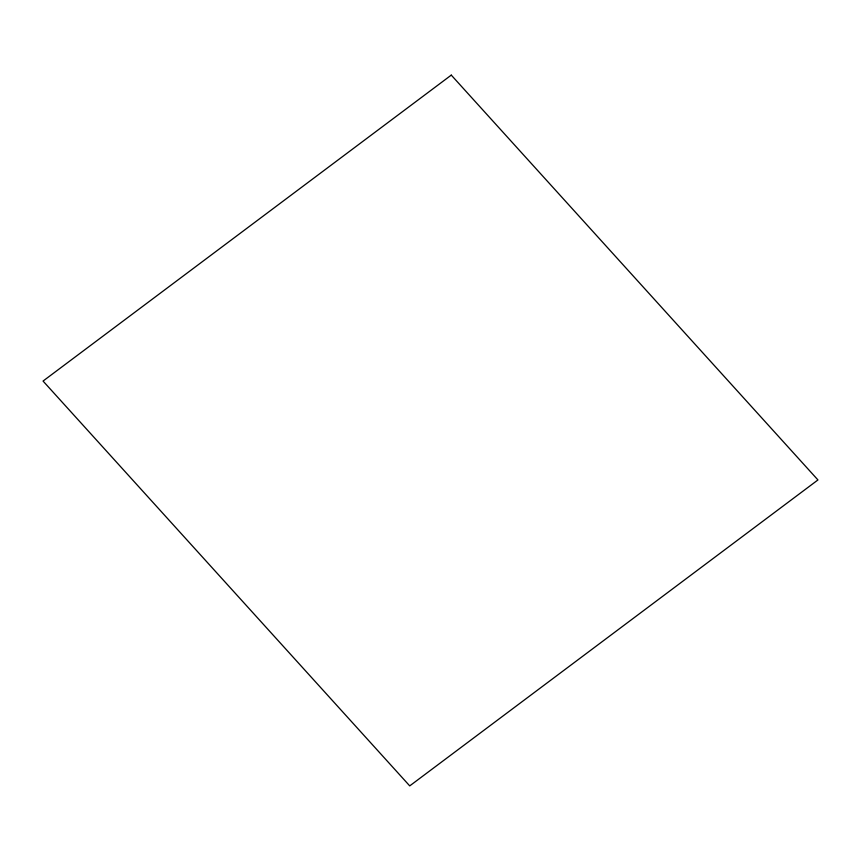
<?xml version="1.0" encoding="UTF-8"?>
<svg xmlns="http://www.w3.org/2000/svg" width="861" height="861" viewBox="0 0 861 861"><rect width="100%" height="100%" fill="white"/><g stroke="black" fill="none" stroke-linecap="round" stroke-linejoin="round"><path stroke-width="1.29" d="M451.272 75.111L43.05 381.057L409.728 785.889L817.95 479.943L451.272 75.111"/></g></svg>
